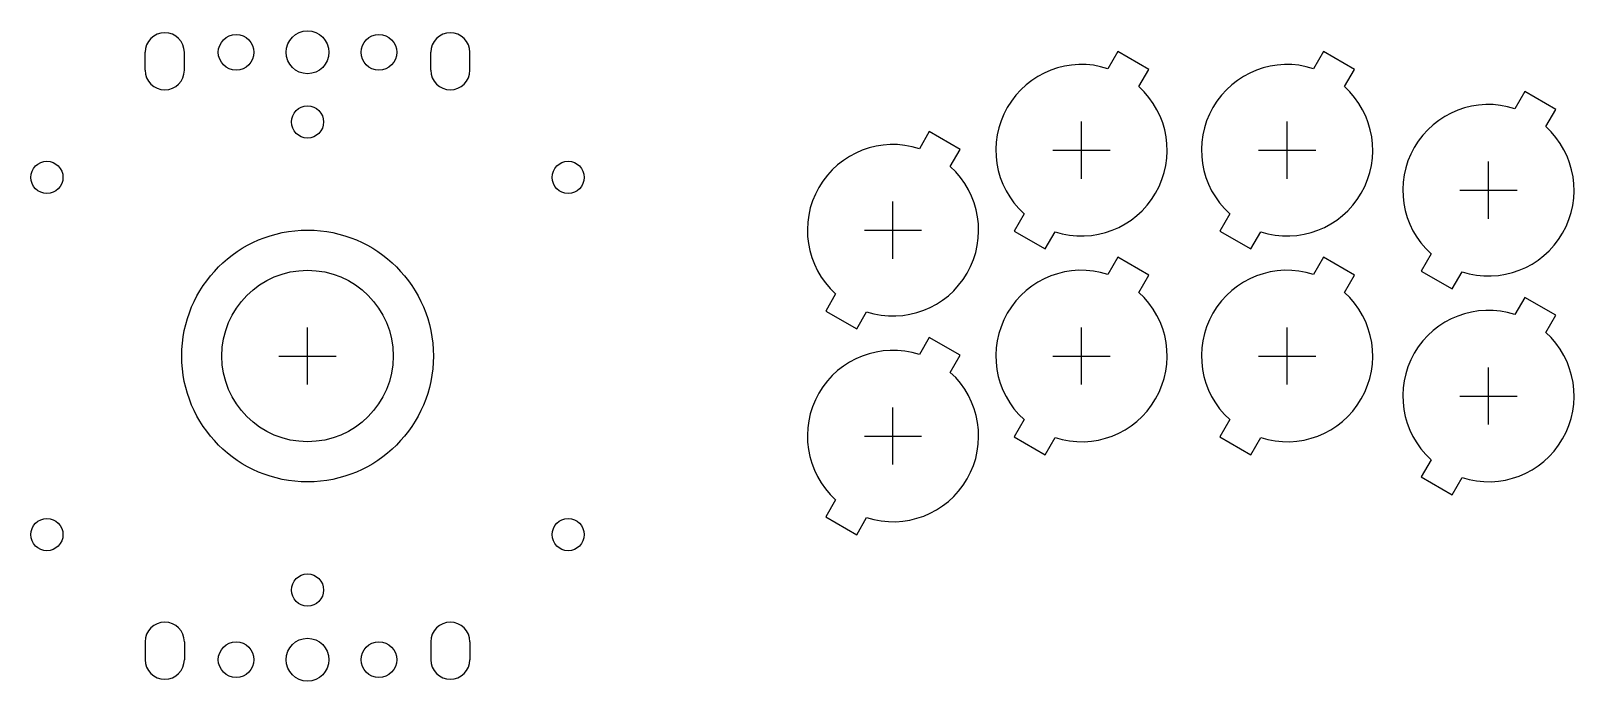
# Model space of a CAD drawing. Header units: millimetres. Extents: x -39 to 177, y -46 to 46.
import ezdxf

# ---------------------------------------------------------------- set-up
doc = ezdxf.new("R2010")
doc.units = ezdxf.units.MM
for name, color, linetype in [('BUTTONS', 1, 'Continuous'), ('GL_PLATE_HOLES', 2, 'Continuous'), ('JOYSTICK_BORE_24', 5, 'Continuous'), ('JOYSTICK_BORE_35.25', 3, 'Continuous'), ('REFERENCE', 8, 'Continuous')]:
    doc.layers.add(name, color=color, linetype=linetype)

msp = doc.modelspace()

# ---------------------------------------------------------------- linework, layer by layer
at = {"layer": 'BUTTONS'}
for points in [[(112.1, 40.21, 0.809427), (100.37, 19.89), (98.98, 17.49), (103.32, 14.99), (104.7, 17.39, 0.809427), (116.43, 37.71), (117.82, 40.11), (113.48, 42.61)], [(140.9, 40.21, 0.809427), (129.17, 19.89), (127.78, 17.49), (132.12, 14.99), (133.5, 17.39, 0.809427), (145.23, 37.71), (146.62, 40.11), (142.28, 42.61)], [(169.1, 34.61, 0.809427), (157.37, 14.29), (155.98, 11.89), (160.32, 9.39), (161.7, 11.79, 0.809427), (173.43, 32.11), (174.82, 34.51), (170.48, 37.01)], [(85.7, 29.01, 0.809427), (73.97, 8.69), (72.58, 6.29), (76.92, 3.79), (78.3, 6.19, 0.809427), (90.03, 26.51), (91.42, 28.91), (87.08, 31.41)], [(112.1, 11.41, 0.809427), (100.37, -8.91), (98.98, -11.31), (103.32, -13.81), (104.7, -11.41, 0.809427), (116.43, 8.91), (117.82, 11.31), (113.48, 13.81)], [(140.9, 11.41, 0.809427), (129.17, -8.91), (127.78, -11.31), (132.12, -13.81), (133.5, -11.41, 0.809427), (145.23, 8.91), (146.62, 11.31), (142.28, 13.81)], [(169.1, 5.81, 0.809427), (157.37, -14.51), (155.98, -16.91), (160.32, -19.41), (161.7, -17.01, 0.809427), (173.43, 3.31), (174.82, 5.71), (170.48, 8.21)], [(85.7, 0.21, 0.809427), (73.97, -20.11), (72.58, -22.51), (76.92, -25.01), (78.3, -22.61, 0.809427), (90.03, -2.29), (91.42, 0.11), (87.08, 2.61)]]:
    msp.add_lwpolyline(points, format="xyb", close=True, dxfattribs=at)
at = {"layer": 'GL_PLATE_HOLES'}
for p, q in [((-22.75, 40), (-22.75, 42.5)), ((-17.25, 40), (-17.25, 42.5)), ((17.25, 40), (17.25, 42.5)), ((22.75, 40), (22.75, 42.5)), ((-22.75, -40), (-22.75, -42.5)), ((-17.25, -40), (-17.25, -42.5)), ((17.25, -40), (17.25, -42.5)), ((22.75, -40), (22.75, -42.5))]:
    msp.add_line(p, q, dxfattribs=at)
for centre, radius in [((0, 42.5), 3), ((-10, 42.5), 2.5), ((10, 42.5), 2.5), ((0, 32.75), 2.25), ((-36.5, 25), 2.25), ((36.5, 25), 2.25), ((-36.5, -25), 2.25), ((36.5, -25), 2.25), ((0, -32.75), 2.25), ((-10, -42.5), 2.5), ((0, -42.5), 3), ((10, -42.5), 2.5)]:
    msp.add_circle(centre, radius, dxfattribs=at)
for centre, start, end in [((-20, 42.5), 0, 180), ((20, 42.5), 0, 180), ((-20, 40), 180, 360), ((20, 40), 180, 360), ((-20, -40), 0, 180), ((20, -40), 0, 180), ((-20, -42.5), -180, 0), ((20, -42.5), -180, 0)]:
    msp.add_arc(centre, 2.75, start, end, dxfattribs=at)
at = {"layer": 'JOYSTICK_BORE_24'}
msp.add_circle((0, 0), 12, dxfattribs=at)
at = {"layer": 'JOYSTICK_BORE_35.25'}
msp.add_circle((0, 0), 17.62, dxfattribs=at)
at = {"layer": 'REFERENCE'}
for p, q in [((108.4, 24.8), (108.4, 32.8)), ((137.2, 24.8), (137.2, 32.8)), ((104.4, 28.8), (112.4, 28.8)), ((133.2, 28.8), (141.2, 28.8)), ((165.4, 19.2), (165.4, 27.2)), ((161.4, 23.2), (169.4, 23.2)), ((82, 13.6), (82, 21.6)), ((78, 17.6), (86, 17.6)), ((0, -4), (0, 4)), ((108.4, -4), (108.4, 4)), ((137.2, -4), (137.2, 4)), ((-4, 0), (4, 0)), ((104.4, 0), (112.4, 0)), ((133.2, 0), (141.2, 0)), ((165.4, -9.6), (165.4, -1.6)), ((161.4, -5.6), (169.4, -5.6)), ((82, -15.2), (82, -7.2)), ((78, -11.2), (86, -11.2))]:
    msp.add_line(p, q, dxfattribs=at)

doc.saveas('drawing.dxf')
